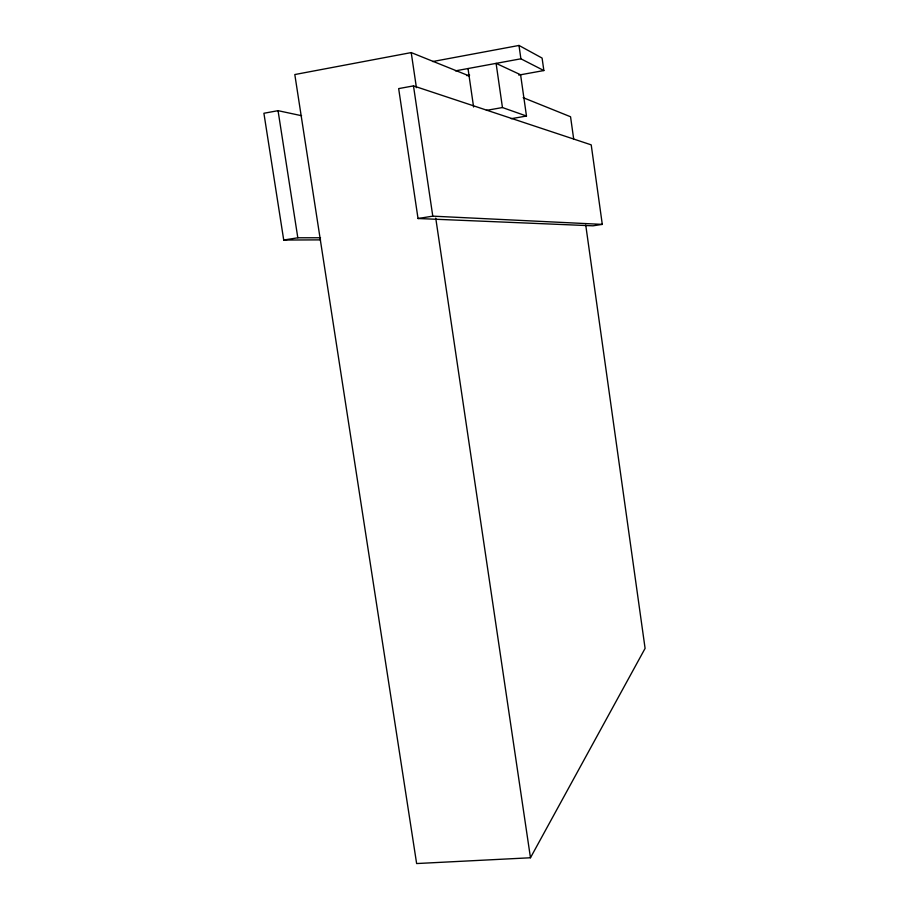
<?xml version="1.0" encoding="UTF-8"?>
<svg xmlns="http://www.w3.org/2000/svg" width="909" height="909" viewBox="0 0 909 909"><rect width="100%" height="100%" fill="white"/><g stroke="black" fill="none" stroke-linecap="round" stroke-linejoin="round"><path stroke-width="1.36" d="M469.158 75.913L411.22 52.586L294.811 74.549L416.629 863.55L530.47 857.766L645.095 648.39L585.737 225.057M432.639 61.551L518.994 45.45L542.094 58.074L543.855 70.55L518.778 75.095M455.454 70.857L520.891 58.801L543.855 70.55M466.862 75.652L469.635 75.152M301.595 115.716L278.052 110.671L263.905 113.261L283.722 240.033L320.536 239.874M413.481 85.889L398.665 88.605L418.026 218.512L592.986 225.818L602.292 224.387L591.214 144.861L413.481 85.889L432.786 216.149L602.292 224.387M486.417 110.387L502.45 107.546L526.481 116.034L520.596 74.765L496.098 63.369L502.45 107.546M511.233 118.693L526.481 116.034M283.722 240.033L297.822 237.783L320.536 237.76M418.026 218.512L432.786 216.149M523.152 97.661L570.557 116.761L573.715 139.259M278.052 110.671L297.822 237.783M411.22 52.586L416.413 87.65M435.741 218.103L530.47 857.766M468.01 68.539L473.6 107.012M518.994 45.45L520.891 58.801"/></g></svg>
